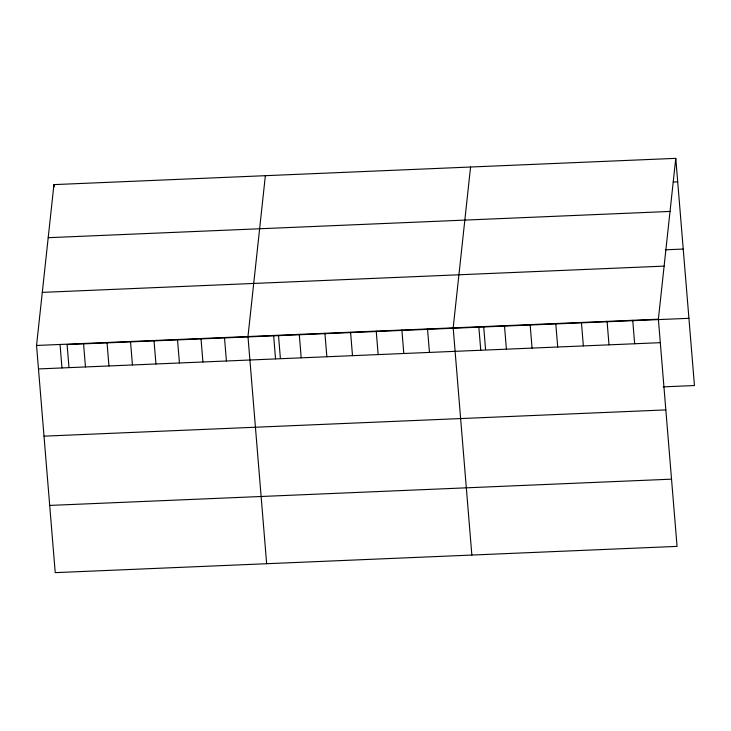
<?xml version="1.0" encoding="UTF-8"?>
<svg xmlns="http://www.w3.org/2000/svg" width="731" height="731" viewBox="0 0 731 731"><rect width="100%" height="100%" fill="white"/><g stroke="black" fill="none" stroke-linecap="round" stroke-linejoin="round"><path stroke-width="1.1" d="M675.773 158.353L658.375 319.2L677.061 546.386L55.227 572.647L36.55 345.461L53.939 184.614L675.773 158.353L694.45 385.539L663.227 386.863M265.362 175.687L247.973 336.534L266.651 563.72M470.572 167.015L453.174 327.872L471.851 555.057M673.242 182.019L677.701 181.827M48.2 237.694L670.035 211.433M665.384 249.81L683.229 249.052M42.288 292.382L664.123 266.121M36.55 345.461L658.375 319.2M688.922 318.314L67.097 344.566L68.933 366.98M38.478 368.936L660.312 342.675M44.006 436.16L665.84 409.899M49.699 505.423L671.533 479.161M632.726 320.288L634.654 343.762M607.077 321.366L609.005 344.84M581.428 322.453L583.356 345.927M555.779 323.541L557.707 347.006M530.13 324.619L532.058 348.093M504.472 325.706L506.409 349.171M483.721 326.976L485.558 349.391M478.823 326.784L480.76 350.259M427.525 328.95L429.453 352.424M401.876 330.037L403.804 353.512M376.227 331.116L378.155 354.59M350.569 332.203L352.506 355.677M324.92 333.281L326.858 356.755M299.271 334.369L301.199 357.843M278.52 335.648L280.357 358.053M273.622 335.447L275.55 358.921M224.481 337.521L226.409 360.995M200.988 338.517L202.916 361.991M177.496 339.504L179.424 362.978M154.003 340.5L155.941 363.974M130.511 341.496L132.448 364.961M107.028 342.483L108.956 365.957M83.535 343.479L85.463 366.944M53.939 184.614L54.131 186.844M60.043 344.465L61.971 367.94"/></g></svg>
